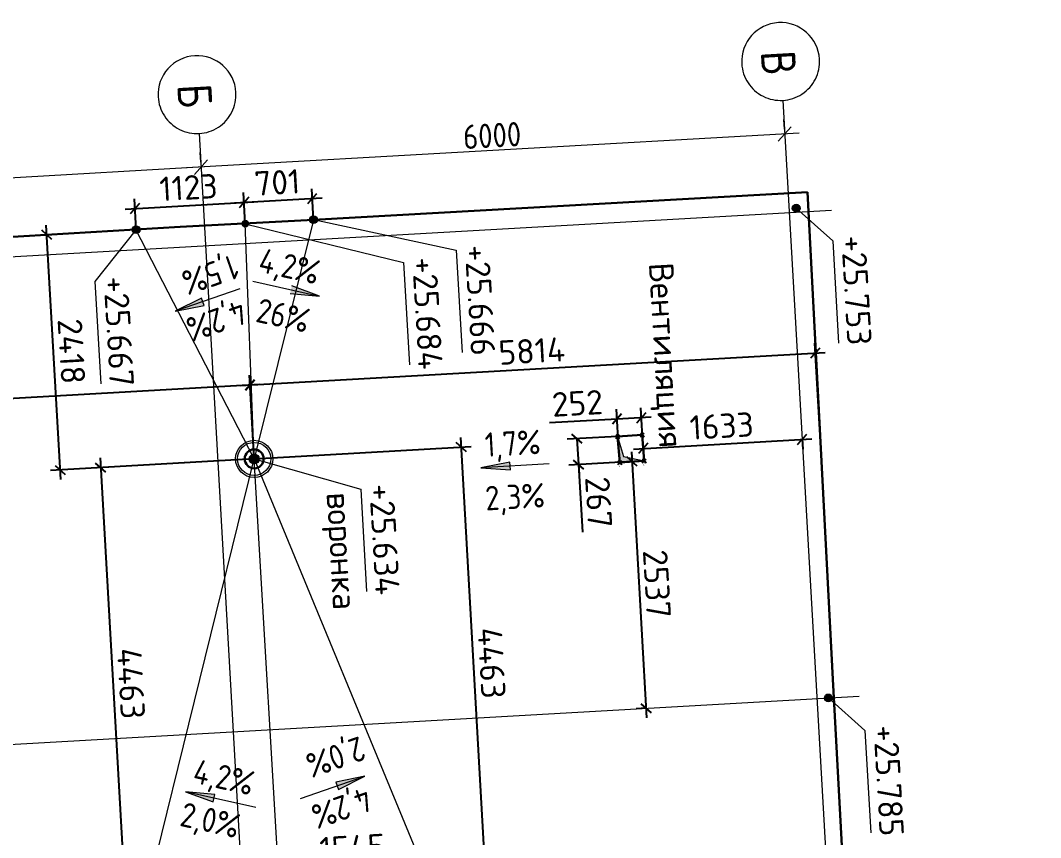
# Model space of a CAD drawing. Header units: metres. Extents: x 107714.2 to 107732.3, y 110797.9 to 110846.2.
# Drawn here: x 107720.91 to 107731.38, y 110837.76 to 110846.15 of the extents above; entities that cross this region are included whole.
import ezdxf

# ---------------------------------------------------------------- set-up
doc = ezdxf.new("R2010")
doc.units = ezdxf.units.M
doc.header["$PDMODE"] = 35
doc.header["$PDSIZE"] = 0.02
doc.linetypes.add('_ШПТ__20_т__2_5__Линия сетки', pattern=[25, 20, -2.5, 0, -2.5])
doc.linetypes.add('CENTER', pattern=[50.8, 31.75, -6.35, 6.35, -6.35])
for name, color, linetype, lineweight in [('Высотные отметки', 7, 'Continuous', 9), ('Линии1', 7, 'Continuous', 30), ('ОСИ', 251, 'CENTER', 18), ('Размеры', 7, 'Continuous', 9), ('Уклоны в точках', 7, 'Continuous', 9)]:
    doc.layers.add(name, color=color, linetype=linetype, lineweight=lineweight)
doc.layers.add('Сантехнические приборы', color=7, linetype='Continuous', lineweight=18, true_color=0x0080c0)
doc.layers.add('Слой1', color=7, linetype='Continuous')
doc.styles.add('GOST 2.304 type A', font='isocpeur.ttf')
doc.styles.add('GOST Common', font='', dxfattribs={"width": 0.9, "height": 350})
doc.styles.add('GOST Common_1', font='', dxfattribs={"width": 0.9, "height": 210})
doc.styles.add('GOST Common_2', font='', dxfattribs={"width": 0.9, "height": 250})
doc.styles.add('ISOCPEUR', font='isocpeur.ttf', dxfattribs={"height": 375})
doc.styles.get("Standard").update_dxf_attribs({"font": 'arial.ttf'})
doc.styles.get('GOST Common').set_extended_font_data('GOST Common')
doc.styles.get('GOST Common_1').set_extended_font_data('GOST Common')
doc.styles.get('GOST Common_2').set_extended_font_data('GOST Common')
doc.dimstyles.new('ISO-25', dxfattribs={"dimtxt": 0.25, "dimasz": 0.1, "dimexe": 0.1, "dimexo": 0, "dimgap": 0.06, "dimtad": 1, "dimdec": 0, "dimlfac": 1000, "dimtxsty": 'GOST 2.304 type A', "dimblk": 'OBLIQUE', "dimcen": 2.5, "dimdle": 0.1, "dimadec": 0, "dimazin": 0, "dimtfac": 1, "dimtdec": 0, "dimtmove": 0, "dimatfit": 3, "dimfxl": 1, "dimarcsym": 0})

# ---------------------------------------------------------------- blocks, each defined once
blk = doc.blocks.new('Ось сетки - Круг_Ø8 мм-6577-_О__L1_0_000_')
at = {"layer": 'ОСИ', "lineweight": 20}
for start, end in [(360, 180), (180, 360)]:
    blk.add_arc((0, 0), 4, start, end, dxfattribs=at)
blk = doc.blocks.new('_Oblique')
at = {"color": 0, "linetype": 'ByBlock', "lineweight": -2}
blk.add_line((-0.5, -0.5), (0.5, 0.5), dxfattribs=at)
blk = doc.blocks.new('109_Водосточная воронка - Радиус 70-1083720-_О__R_8_390_')
at = {"layer": 'Сантехнические приборы', "color": 7}
for radius in [191, 170, 50.8]:
    blk.add_circle((0, 0), radius, dxfattribs=at)
blk = doc.blocks.new('*D134')
at = {"color": 0, "lineweight": -2, "transparency": 16777216}
for p, q in [((107723.57, 110837.19), (107723.551, 110837.528)), ((107725.113, 110837.281), (107725.094, 110837.616)), ((107723.457, 110837.422), (107725.199, 110837.521))]:
    blk.add_line(p, q, dxfattribs=at)
at = {"layer": 'Defpoints', "color": 0, "lineweight": 9, "transparency": 16777216}
for p in [(107725.099, 110837.516), (107725.113, 110837.281), (107723.57, 110837.19)]:
    blk.add_point(p, dxfattribs=at)
at = {"color": 0, "lineweight": -2, "transparency": 16777216, "xscale": 0.1, "yscale": 0.1, "zscale": 0.1}
for p, rotation in [((107725.099, 110837.516), 3.253049744874275), ((107723.557, 110837.428), 183.2530497448743)]:
    blk.add_blockref('_Oblique', p, dxfattribs=dict(at, rotation=rotation))
at = {"color": 0, "lineweight": 9, "transparency": 16777216, "insert": (107724.317, 110837.657), "char_height": 0.25, "attachment_point": 5, "rotation": 3.253, "style": 'GOST 2.304 type A'}
blk.add_mtext('1545', dxfattribs=at)
blk = doc.blocks.new('*D136')
at = {"color": 0, "lineweight": -2, "transparency": 16777216}
for p, q in [((107723.309, 110841.649), (107721.634, 110841.553)), ((107721.728, 110841.659), (107721.992, 110837.004)), ((107723.57, 110837.193), (107721.887, 110837.098))]:
    blk.add_line(p, q, dxfattribs=at)
at = {"layer": 'Defpoints', "color": 0, "lineweight": 9, "transparency": 16777216}
for p in [(107723.309, 110841.649), (107723.57, 110837.193), (107721.987, 110837.103)]:
    blk.add_point(p, dxfattribs=at)
at = {"color": 0, "lineweight": -2, "transparency": 16777216, "xscale": 0.1, "yscale": 0.1, "zscale": 0.1}
for p, rotation in [((107721.734, 110841.559), 93.25304974487426), ((107721.987, 110837.103), 273.2530497448743)]:
    blk.add_blockref('_Oblique', p, dxfattribs=dict(at, rotation=rotation))
at = {"color": 0, "lineweight": 9, "transparency": 16777216, "insert": (107722.045, 110839.342), "char_height": 0.25, "attachment_point": 5, "rotation": 273.253, "style": 'GOST 2.304 type A'}
blk.add_mtext('4463', dxfattribs=at)
blk = doc.blocks.new('*D137')
at = {"color": 0, "lineweight": -2, "transparency": 16777216}
for p, q in [((107721.323, 110841.436), (107721.175, 110844.05)), ((107721.618, 110843.975), (107721.08, 110843.944)), ((107723.309, 110841.649), (107721.218, 110841.53))]:
    blk.add_line(p, q, dxfattribs=at)
at = {"layer": 'Defpoints', "color": 0, "lineweight": 9, "transparency": 16777216}
for p in [(107721.18, 110843.95), (107721.618, 110843.975), (107723.309, 110841.649)]:
    blk.add_point(p, dxfattribs=at)
at = {"color": 0, "lineweight": -2, "transparency": 16777216, "xscale": 0.1, "yscale": 0.1, "zscale": 0.1}
for p, rotation in [((107721.18, 110843.95), 93.25304974487426), ((107721.317, 110841.535), 273.2530497448743)]:
    blk.add_blockref('_Oblique', p, dxfattribs=dict(at, rotation=rotation))
at = {"color": 0, "lineweight": 9, "transparency": 16777216, "insert": (107721.434, 110842.753), "char_height": 0.25, "attachment_point": 5, "rotation": 273.253, "style": 'GOST 2.304 type A'}
blk.add_mtext('2418', dxfattribs=at)
blk = doc.blocks.new('*D138')
at = {"color": 0, "lineweight": -2, "transparency": 16777216}
for p, q in [((107723.217, 110844.067), (107723.2, 110844.383)), ((107723.917, 110844.105), (107723.899, 110844.423)), ((107723.105, 110844.277), (107724.005, 110844.329))]:
    blk.add_line(p, q, dxfattribs=at)
at = {"layer": 'Defpoints', "color": 0, "lineweight": 9, "transparency": 16777216}
for p in [(107723.905, 110844.323), (107723.217, 110844.067), (107723.917, 110844.105)]:
    blk.add_point(p, dxfattribs=at)
at = {"color": 0, "lineweight": -2, "transparency": 16777216, "xscale": 0.1, "yscale": 0.1, "zscale": 0.1}
for p, rotation in [((107723.205, 110844.283), 183.2530497448743), ((107723.905, 110844.323), 3.253049744874275)]:
    blk.add_blockref('_Oblique', p, dxfattribs=dict(at, rotation=rotation))
at = {"color": 0, "lineweight": 9, "transparency": 16777216, "insert": (107723.545, 110844.488), "char_height": 0.25, "attachment_point": 5, "rotation": 3.253, "style": 'GOST 2.304 type A'}
blk.add_mtext('701', dxfattribs=at)
blk = doc.blocks.new('*D139')
at = {"color": 0, "lineweight": -2, "transparency": 16777216}
for p, q in [((107723.217, 110844.067), (107723.2, 110844.383)), ((107721.985, 110844.214), (107723.305, 110844.289)), ((107722.097, 110844.003), (107722.079, 110844.319))]:
    blk.add_line(p, q, dxfattribs=at)
at = {"layer": 'Defpoints', "color": 0, "lineweight": 9, "transparency": 16777216}
for p in [(107723.205, 110844.283), (107723.217, 110844.067), (107722.097, 110844.003)]:
    blk.add_point(p, dxfattribs=at)
at = {"color": 0, "lineweight": -2, "transparency": 16777216, "xscale": 0.1, "yscale": 0.1, "zscale": 0.1}
for p, rotation in [((107723.205, 110844.283), 3.253049744874275), ((107722.084, 110844.219), 183.2530497448743)]:
    blk.add_blockref('_Oblique', p, dxfattribs=dict(at, rotation=rotation))
at = {"color": 0, "lineweight": 9, "transparency": 16777216, "insert": (107722.634, 110844.436), "char_height": 0.25, "attachment_point": 5, "rotation": 3.253, "style": 'GOST 2.304 type A'}
blk.add_mtext('1123', dxfattribs=at)
blk = doc.blocks.new('*D148')
at = {"color": 0, "lineweight": -2, "transparency": 16777216}
for p, q in [((107727.181, 110841.721), (107727.336, 110838.988)), ((107727.187, 110841.621), (107727.087, 110841.615)), ((107727.331, 110839.087), (107727.231, 110839.082))]:
    blk.add_line(p, q, dxfattribs=at)
at = {"layer": 'Defpoints', "color": 0, "lineweight": 9, "transparency": 16777216}
for p in [(107727.187, 110841.621), (107727.331, 110839.087), (107727.331, 110839.087)]:
    blk.add_point(p, dxfattribs=at)
at = {"color": 0, "lineweight": -2, "transparency": 16777216, "xscale": 0.1, "yscale": 0.1, "zscale": 0.1}
for p, rotation in [((107727.187, 110841.621), 93.25304974487426), ((107727.331, 110839.087), 273.2530497448743)]:
    blk.add_blockref('_Oblique', p, dxfattribs=dict(at, rotation=rotation))
at = {"color": 0, "lineweight": 9, "transparency": 16777216, "insert": (107727.443, 110840.365), "char_height": 0.25, "attachment_point": 5, "rotation": 273.253, "style": 'GOST 2.304 type A'}
blk.add_mtext('2537', dxfattribs=at)
blk = doc.blocks.new('*D149')
at = {"color": 0, "lineweight": -2, "transparency": 16777216}
for p, q in [((107727.203, 110841.75), (107729.033, 110841.854)), ((107728.933, 110841.855), (107728.939, 110841.749)), ((107727.302, 110841.762), (107727.308, 110841.656))]:
    blk.add_line(p, q, dxfattribs=at)
at = {"layer": 'Defpoints', "color": 0, "lineweight": 9, "transparency": 16777216}
for p in [(107728.933, 110841.855), (107728.933, 110841.849), (107727.302, 110841.762)]:
    blk.add_point(p, dxfattribs=at)
at = {"color": 0, "lineweight": -2, "transparency": 16777216, "xscale": 0.1, "yscale": 0.1, "zscale": 0.1}
for p, rotation in [((107728.933, 110841.849), 3.253049744874275), ((107727.302, 110841.756), 183.2530497448743)]:
    blk.add_blockref('_Oblique', p, dxfattribs=dict(at, rotation=rotation))
at = {"color": 0, "lineweight": 9, "transparency": 16777216, "insert": (107728.107, 110841.987), "char_height": 0.25, "attachment_point": 5, "rotation": 3.253, "style": 'GOST 2.304 type A'}
blk.add_mtext('1633', dxfattribs=at)
blk = doc.blocks.new('*D150')
at = {"color": 0, "lineweight": -2, "transparency": 16777216}
for p, q in [((107727.168, 110841.887), (107726.522, 110841.85)), ((107726.622, 110841.856), (107726.643, 110841.49)), ((107727.187, 110841.621), (107726.538, 110841.584)), ((107726.637, 110841.59), (107726.677, 110840.896))]:
    blk.add_line(p, q, dxfattribs=at)
at = {"layer": 'Defpoints', "color": 0, "lineweight": 9, "transparency": 16777216}
for p in [(107726.622, 110841.856), (107727.168, 110841.887), (107727.187, 110841.621)]:
    blk.add_point(p, dxfattribs=at)
at = {"color": 0, "lineweight": -2, "transparency": 16777216, "xscale": 0.1, "yscale": 0.1, "zscale": 0.1}
for p, rotation in [((107726.622, 110841.856), 93.25304974487426), ((107726.637, 110841.59), 273.2530497448743)]:
    blk.add_blockref('_Oblique', p, dxfattribs=dict(at, rotation=rotation))
at = {"color": 0, "lineweight": 9, "transparency": 16777216, "insert": (107726.845, 110841.203), "char_height": 0.25, "attachment_point": 5, "rotation": 273.253, "style": 'GOST 2.304 type A'}
blk.add_mtext('267', dxfattribs=at)
blk = doc.blocks.new('*D151')
at = {"color": 0, "lineweight": -2, "transparency": 16777216}
for p, q in [((107727.051, 110841.735), (107727.027, 110842.158)), ((107727.302, 110841.756), (107727.279, 110842.172)), ((107727.033, 110842.058), (107726.339, 110842.019)), ((107727.384, 110842.078), (107727.033, 110842.058))]:
    blk.add_line(p, q, dxfattribs=at)
at = {"layer": 'Defpoints', "color": 0, "lineweight": 9, "transparency": 16777216}
for p in [(107727.033, 110842.058), (107727.051, 110841.735), (107727.302, 110841.756)]:
    blk.add_point(p, dxfattribs=at)
at = {"color": 0, "lineweight": -2, "transparency": 16777216, "xscale": 0.1, "yscale": 0.1, "zscale": 0.1}
for p, rotation in [((107727.033, 110842.058), 183.2530497448743), ((107727.284, 110842.072), 3.253049744874268)]:
    blk.add_blockref('_Oblique', p, dxfattribs=dict(at, rotation=rotation))
at = {"color": 0, "lineweight": 9, "transparency": 16777216, "insert": (107726.626, 110842.22), "char_height": 0.25, "attachment_point": 5, "rotation": 3.253, "style": 'GOST 2.304 type A'}
blk.add_mtext('252', dxfattribs=at)
blk = doc.blocks.new('*D177')
at = {"color": 0, "lineweight": -2, "transparency": 16777216}
for p, q in [((107725.694, 110837.214), (107725.429, 110841.869)), ((107723.309, 110841.649), (107725.535, 110841.775)), ((107723.57, 110837.193), (107725.788, 110837.319))]:
    blk.add_line(p, q, dxfattribs=at)
at = {"layer": 'Defpoints', "color": 0, "lineweight": 9, "transparency": 16777216}
for p in [(107725.435, 110841.769), (107723.309, 110841.649), (107723.57, 110837.193)]:
    blk.add_point(p, dxfattribs=at)
at = {"color": 0, "lineweight": -2, "transparency": 16777216, "xscale": 0.1, "yscale": 0.1, "zscale": 0.1}
for p, rotation in [((107725.435, 110841.769), 93.25304974487426), ((107725.688, 110837.314), 273.2530497448743)]:
    blk.add_blockref('_Oblique', p, dxfattribs=dict(at, rotation=rotation))
at = {"color": 0, "lineweight": 9, "transparency": 16777216, "insert": (107725.746, 110839.552), "char_height": 0.25, "attachment_point": 5, "rotation": 273.253, "style": 'GOST 2.304 type A'}
blk.add_mtext('4463', dxfattribs=at)
blk = doc.blocks.new('*D178')
at = {"color": 0, "lineweight": -2, "transparency": 16777216}
for p, q in [((107729.115, 110841.95), (107729.065, 110842.837)), ((107723.166, 110842.402), (107729.171, 110842.743)), ((107723.309, 110841.649), (107723.26, 110842.507))]:
    blk.add_line(p, q, dxfattribs=at)
at = {"layer": 'Defpoints', "color": 0, "lineweight": 9, "transparency": 16777216}
for p in [(107729.071, 110842.738), (107729.115, 110841.95), (107723.309, 110841.649)]:
    blk.add_point(p, dxfattribs=at)
at = {"color": 0, "lineweight": -2, "transparency": 16777216, "xscale": 0.1, "yscale": 0.1, "zscale": 0.1}
for p, rotation in [((107729.071, 110842.738), 3.253049744874275), ((107723.266, 110842.408), 183.2530497448743)]:
    blk.add_blockref('_Oblique', p, dxfattribs=dict(at, rotation=rotation))
at = {"color": 0, "lineweight": 9, "transparency": 16777216, "insert": (107726.158, 110842.757), "char_height": 0.25, "attachment_point": 5, "rotation": 3.253, "style": 'GOST 2.304 type A'}
blk.add_mtext('5814', dxfattribs=at)
blk = doc.blocks.new('*D179')
at = {"color": 0, "lineweight": -2, "transparency": 16777216}
for p, q in [((107723.309, 110841.649), (107723.26, 110842.507)), ((107723.365, 110842.413), (107716.692, 110842.034)), ((107716.839, 110841.209), (107716.786, 110842.14))]:
    blk.add_line(p, q, dxfattribs=at)
at = {"layer": 'Defpoints', "color": 0, "lineweight": 9, "transparency": 16777216}
for p in [(107716.792, 110842.04), (107723.309, 110841.649), (107716.839, 110841.209)]:
    blk.add_point(p, dxfattribs=at)
at = {"color": 0, "lineweight": -2, "transparency": 16777216, "xscale": 0.1, "yscale": 0.1, "zscale": 0.1}
for p, rotation in [((107723.266, 110842.408), 3.253049744874268), ((107716.792, 110842.04), 183.2530497448743)]:
    blk.add_blockref('_Oblique', p, dxfattribs=dict(at, rotation=rotation))
at = {"color": 0, "lineweight": 9, "transparency": 16777216, "insert": (107720.018, 110842.408), "char_height": 0.25, "attachment_point": 5, "rotation": 3.253, "style": 'GOST 2.304 type A'}
blk.add_mtext('6485', dxfattribs=at)

msp = doc.modelspace()

# ---------------------------------------------------------------- hatches: boundary and pattern name
at = {"lineweight": 9}
h = msp.add_hatch(color=256, dxfattribs=at)
h.dxf.hatch_style = 1
h.paths.add_polyline_path([(107727.3116, 110841.629), (107727.1012, 110841.6728), (107727.0396, 110841.8779), (107727.0617, 110841.6126)])
at = {"layer": 'Высотные отметки', "lineweight": 20}
h = msp.add_hatch(color=256, dxfattribs=at)
edge = h.paths.add_edge_path(flags=0)
edge.add_arc((107728.8722, 110844.2231), 0.04, -86.74695, 273.25305)
h = msp.add_hatch(color=256, dxfattribs=at)
edge = h.paths.add_edge_path(flags=0)
edge.add_arc((107723.9175, 110844.1058), 0.04, -86.74695, 273.25305)
h = msp.add_hatch(color=256, dxfattribs=at)
edge = h.paths.add_edge_path(flags=0)
edge.add_arc((107722.0967, 110844.0035), 0.04, -86.74695, 273.25305)
h = msp.add_hatch(color=256, dxfattribs=at)
edge = h.paths.add_edge_path(flags=0)
edge.add_arc((107723.2176, 110844.0645), 0.04, -86.74695, 273.25305)
h = msp.add_hatch(color=256, dxfattribs=at)
edge = h.paths.add_edge_path(flags=0)
edge.add_arc((107723.3087, 110841.6486), 0.04, -86.74695, 273.25305)
h = msp.add_hatch(color=256, dxfattribs=at)
edge = h.paths.add_edge_path(flags=0)
edge.add_arc((107729.2027, 110839.1938), 0.04, -86.74695, 273.25305)
at = {"layer": 'Уклоны в точках', "lineweight": 20}
for points in [[(107723.9795, 110843.3209), (107723.6954, 110843.4249), (107723.6781, 110843.3478)], [(107722.4981, 110843.1646), (107722.7945, 110843.2255), (107722.7687, 110843.3001)], [(107725.6365, 110841.5583), (107725.9383, 110841.5359), (107725.9338, 110841.6147)], [(107724.4446, 110838.3902), (107724.1482, 110838.3293), (107724.174, 110838.2547)], [(107722.6037, 110838.2301), (107722.8879, 110838.1261), (107722.9051, 110838.2032)]]:
    msp.add_hatch(color=256, dxfattribs=at).paths.add_polyline_path(points, flags=0)

# ---------------------------------------------------------------- linework, layer by layer
at = {"lineweight": 9}
for points in [[(107723.3087, 110841.6486), (107723.2175, 110844.0669)], [(107723.8884, 110831.7624), (107722.1923, 110837.1151), (107723.3087, 110841.6486), (107722.0934, 110844.0032)], [(107727.0396, 110841.8779), (107727.1012, 110841.6728), (107727.3116, 110841.629)], [(107723.8884, 110831.7624), (107723.3087, 110841.6486)], [(107723.3087, 110841.6486), (107725.1127, 110837.2811)]]:
    msp.add_lwpolyline(points, dxfattribs=at)
at = {"lineweight": 9, "elevation": 25.6733}
msp.add_lwpolyline([(107723.9174, 110844.1052), (107723.3087, 110841.6486)], dxfattribs=at)
at = {"layer": 'Высотные отметки'}
for p, q in [((107728.8722, 110844.2231, 25.6733), (107729.2466, 110843.889, 25.6733)), ((107723.2173, 110844.0645), (107724.842, 110843.6661)), ((107723.9175, 110844.1058, 25.6733), (107725.3822, 110843.7922, 25.6733)), ((107722.0964, 110844.0035), (107721.6744, 110843.4696)), ((107729.2466, 110843.889, 25.6733), (107729.3063, 110842.8381, 25.6733)), ((107725.3822, 110843.7922, 25.6733), (107725.4419, 110842.7413, 25.6733)), ((107724.842, 110843.6661), (107724.9018, 110842.6153)), ((107721.6744, 110843.4696), (107721.7341, 110842.4187)), ((107723.3087, 110841.6486), (107724.4016, 110841.3372)), ((107724.4016, 110841.3372), (107724.4613, 110840.2863)), ((107729.2027, 110839.1938), (107729.5772, 110838.8597)), ((107729.5772, 110838.8597), (107729.6369, 110837.8088))]:
    msp.add_line(p, q, dxfattribs=at)
at = {"layer": 'Высотные отметки', "lineweight": 20}
for centre in [(107728.8722, 110844.2231, 25.6733), (107723.9175, 110844.1058, 25.6733), (107722.0967, 110844.0034), (107723.3087, 110841.6486), (107729.2027, 110839.1938)]:
    msp.add_circle(centre, 0.04, dxfattribs=at)
at = {"layer": 'Линии1'}
msp.add_lwpolyline([(107728.9887, 110844.3874), (107729.2487, 110839.3862), (107729.5202, 110834.3812), (107729.7929, 110829.5884), (107724.6326, 110829.3468), (107717.5097, 110828.8973), (107717.2842, 110833.2892), (107717.007, 110838.2211), (107716.6987, 110843.6966), (107720.0244, 110843.8801), (107722.5482, 110844.0303), (107723.9174, 110844.1052)], close=True, dxfattribs=at)
msp.add_lwpolyline([(107727.0396, 110841.8779), (107727.0617, 110841.6126), (107727.3116, 110841.629), (107727.2924, 110841.8955), (107727.0396, 110841.8779)], dxfattribs=at)
msp.add_circle((107723.3087, 110841.6486, 25.6351), 0.0971, dxfattribs=at)
at = {"layer": 'ОСИ', "linetype": '_ШПТ__20_т__2_5__Линия сетки', "lineweight": 5}
for p, q in [((107728.735, 110845.3308), (107731.3809, 110798.7777)), ((107722.7446, 110844.9904), (107725.3906, 110798.4372)), ((107715.0498, 110843.3975), (107729.2337, 110844.2037)), ((107715.3336, 110838.4056), (107729.5174, 110839.2117))]:
    msp.add_line(p, q, dxfattribs=at)
at = {"layer": 'Размеры', "lineweight": 20}
for p, q in [((107728.7517, 110845.0354), (107728.7461, 110845.1352)), ((107728.9043, 110844.994), (107722.6145, 110844.6365)), ((107722.7614, 110844.6949), (107722.7557, 110844.7947)), ((107722.7614, 110844.6949), (107722.7557, 110844.7947)), ((107722.914, 110844.6535), (107716.6242, 110844.296))]:
    msp.add_line(p, q, dxfattribs=at)
at = {"layer": 'Слой1'}
for p in [(107727.0396, 110841.8779, 25.7216), (107727.2924, 110841.8955, 25.7287), (107727.0617, 110841.6126, 25.7235), (107727.3116, 110841.629, 25.7283)]:
    msp.add_point(p, dxfattribs=at)
at = {"layer": 'Уклоны в точках'}
for p, q in [((107723.1596, 110843.3938), (107722.4981, 110843.1646)), ((107723.2964, 110843.4736), (107723.9795, 110843.3209)), ((107726.3354, 110841.598), (107725.6365, 110841.5583)), ((107723.7831, 110838.161), (107724.4446, 110838.3902)), ((107723.3253, 110838.0688), (107722.6037, 110838.2301))]:
    msp.add_line(p, q, dxfattribs=at)
at = {"layer": 'Уклоны в точках', "lineweight": 20}
for p, q in [((107723.9795, 110843.3209), (107723.6954, 110843.4249)), ((107722.7687, 110843.3001), (107722.4981, 110843.1646)), ((107722.7945, 110843.2255), (107722.7687, 110843.3001)), ((107723.6781, 110843.3478), (107723.9795, 110843.3209)), ((107722.4981, 110843.1646), (107722.7945, 110843.2255)), ((107725.9338, 110841.6147), (107725.6365, 110841.5583)), ((107725.9383, 110841.5359), (107725.9338, 110841.6147)), ((107725.6365, 110841.5583), (107725.9383, 110841.5359)), ((107724.4446, 110838.3902), (107724.1482, 110838.3293)), ((107724.174, 110838.2547), (107724.4446, 110838.3902)), ((107724.1482, 110838.3293), (107724.174, 110838.2547)), ((107722.6037, 110838.2301), (107722.8879, 110838.1261)), ((107722.9051, 110838.2032), (107722.6037, 110838.2301)), ((107722.8879, 110838.1261), (107722.9051, 110838.2032))]:
    msp.add_line(p, q, dxfattribs=at)

# ---------------------------------------------------------------- block references
at = {"layer": 'ОСИ', "lineweight": 20, "xscale": 0.09999999999999994, "yscale": 0.09999999999999994, "zscale": 0.09999999999999994, "rotation": 183.2530497448736}
for p in [(107728.7123, 110845.7302), (107722.7219, 110845.3897)]:
    msp.add_blockref('Ось сетки - Круг_Ø8 мм-6577-_О__L1_0_000_', p, dxfattribs=at)
at = {"layer": 'Размеры', "lineweight": 20, "xscale": 0.1414, "yscale": 0.1414, "zscale": 0.1414}
for p, rotation in [((107728.7546, 110844.9855), 3.253049744874255), ((107722.7642, 110844.645), 183.2530497448743), ((107722.7642, 110844.645), 3.253049744874255)]:
    msp.add_blockref('_Oblique', p, dxfattribs=dict(at, rotation=rotation))
at = {"layer": 'Сантехнические приборы', "color": 7, "xscale": 0.001, "yscale": 0.001, "zscale": 0.001, "rotation": 92.72256102742857}
msp.add_blockref('109_Водосточная воронка - Радиус 70-1083720-_О__R_8_390_', (107723.3087, 110841.6486, 25.6351), dxfattribs=at)

# ---------------------------------------------------------------- texts
at = {"char_height": 0.25, "width": 1.266666, "attachment_point": 1, "rotation": 273.25305, "style": 'ISOCPEUR'}
for s, insert in [('+25.753', (107729.5841, 110843.951, -3.5023)), ('+25.666', (107725.7197, 110843.8542, -3.5023)), ('+25.684', (107725.1795, 110843.7281, -29.1756)), ('Вентиляция', (107727.6093, 110843.6726)), ('+25.667', (107722.0119, 110843.5316, -29.1756)), ('+25.634', (107724.7391, 110841.3992, -29.1756)), ('воронка', (107724.3004, 110841.3133)), ('+25.785', (107729.9147, 110838.9217, -29.1756))]:
    msp.add_mtext(s, dxfattribs=dict(at, insert=insert))
at = {"layer": 'ОСИ', "char_height": 0.35, "width": 0.310253, "attachment_point": 1, "rotation": 273.25305, "style": 'GOST Common'}
for s, insert in [('\\fGOST Common|b0|i0|c204|p34|;\\W.9;В', (107728.8582, 110845.852)), ('\\fGOST Common|b0|i0|c204|p34|;\\W.9;Б', (107722.8678, 110845.5115))]:
    msp.add_mtext(s, dxfattribs=dict(at, insert=insert))
at = {"layer": 'Размеры', "lineweight": 20, "insert": (107725.7506, 110844.97), "char_height": 0.25, "width": 0.756843, "attachment_point": 5, "rotation": 3.25305, "style": 'GOST Common_1'}
msp.add_mtext('\\A1;6000', dxfattribs=at)
at = {"layer": 'Слой1', "char_height": 0.01, "rotation": 273.25305}
for s, insert, width, attachment_point in [(' 25.722', (107727.0396, 110841.8779, 25.7216), 0.56, 1), (' 142', (107727.0396, 110841.8779, 25.7216), 0.4, 7), (' 25.729', (107727.2924, 110841.8955, 25.7287), 0.56, 1), (' 145', (107727.2924, 110841.8955, 25.7287), 0.4, 7), (' 25.728', (107727.3116, 110841.629, 25.7283), 0.56, 1), (' 144', (107727.3116, 110841.629, 25.7283), 0.4, 7), (' 25.723', (107727.0617, 110841.6126, 25.7235), 0.56, 1), (' 143', (107727.0617, 110841.6126, 25.7235), 0.4, 7)]:
    msp.add_mtext(s, dxfattribs=dict(at, insert=insert, width=width, attachment_point=attachment_point))
at = {"layer": 'Уклоны в точках', "char_height": 0.25, "attachment_point": 1, "line_spacing_factor": 1.022761, "style": 'GOST Common_2'}
for s, insert, width, rotation in [('1,5%', (107723.1699, 110843.5154), 0.790474, 199.11062), ('4,2%', (107723.3944, 110843.8172), 0.790474, 347.39548), ('26%', (107723.3677, 110843.3034), 0.790474, 347.39548), ('4,2%', (107723.2569, 110843.05), 0.790474, 199.11062), ('1,7%', (107725.6695, 110841.9174), 0.71203, 3.25305), ('2,3%', (107725.6733, 110841.3676), 0.71203, 3.25305), ('2,0%', (107724.4723, 110838.5672), 0.790474, 199.10725), ('4,2%', (107722.7209, 110838.5694), 0.790474, 347.39885), ('4,2%', (107724.5418, 110838.0464), 0.790474, 199.10725), ('2,0%', (107722.5886, 110838.1261), 0.790474, 347.39885)]:
    msp.add_mtext(s, dxfattribs=dict(at, insert=insert, width=width, rotation=rotation))

# ---------------------------------------------------------------- dimensions: what is measured, and where the dimension line sits
at = {"lineweight": 9}
for base, p1, p2, angle, picture, middle in [((107723.905, 110844.3228), (107723.2175, 110844.0672), (107723.9174, 110844.1052), 3.25305, '*D138', (107723.5446, 110844.4877)), ((107723.2052, 110844.2831), (107722.0967, 110844.0034), (107723.2175, 110844.0669), 3.25305, '*D139', (107722.6343, 110844.4359)), ((107729.0707, 110842.7376), (107723.3087, 110841.6486), (107729.1154, 110841.9505), 3.25305, '*D178', (107726.1576, 110842.7573)), ((107716.79155, 110842.03967), (107723.30875, 110841.64862), (107716.83878, 110841.20877), 3.25305, '*D179', (107720.01808, 110842.40836)), ((107727.0331, 110842.058), (107727.3024, 110841.756), (107727.0515, 110841.7351), 3.25305, '*D151', (107726.6258, 110842.2201)), ((107728.9329, 110841.8487), (107727.302, 110841.7622), (107728.9325, 110841.8549), 3.25305, '*D149', (107728.1071, 110841.9871)), ((107725.4351, 110841.7695), (107723.57, 110837.1934), (107723.3087, 110841.6486), 273.25305, '*D177', (107725.7465, 110839.5521)), ((107727.3306, 110839.0874), (107727.1866, 110841.6208), (107727.3306, 110839.0874), 273.25305, '*D148', (107727.4433, 110840.3646)), ((107721.9868, 110837.1034), (107723.3087, 110841.6486), (107723.57, 110837.1934), 273.25305, '*D136', (107722.0448, 110839.3417)), ((107725.0993, 110837.5157), (107723.5702, 110837.1904), (107725.1127, 110837.2811), 3.25305, '*D134', (107724.3175, 110837.6566))]:
    dim = msp.add_linear_dim(base=base, p1=p1, p2=p2, angle=angle, dimstyle='ISO-25', dxfattribs=at)
    dim.commit()
    dim.dimension.update_dxf_attribs({"geometry": picture, "text_midpoint": middle})
dim = msp.add_linear_dim(base=(107721.1802, 110843.95), p1=(107723.3087, 110841.6486), p2=(107721.6181, 110843.9749), angle=273.25305, dimstyle='ISO-25', override={"dimtmove": 1}, dxfattribs=at)
dim.commit()
dim.dimension.update_dxf_attribs({"geometry": '*D137', "text_midpoint": (107721.4335, 110842.7532)})
dim = msp.add_linear_dim(base=(107726.6223, 110841.8558), p1=(107727.1866, 110841.6208), p2=(107727.1681, 110841.8868), angle=273.25305, dimstyle='ISO-25', dxfattribs=at)
dim.commit()
dim.dimension.update_dxf_attribs({"geometry": '*D150', "text_midpoint": (107726.66, 110841.1927), "dimtype": 160})

doc.saveas('drawing.dxf')
